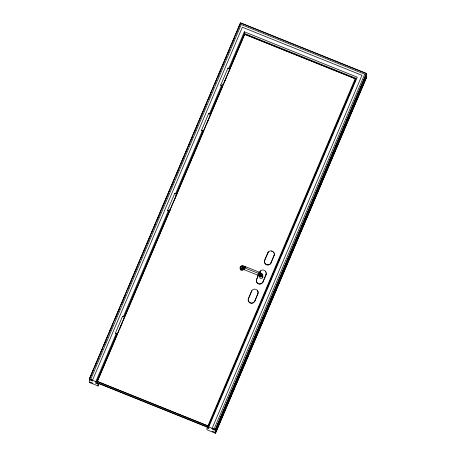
<?xml version="1.0" encoding="UTF-8"?>
<svg xmlns="http://www.w3.org/2000/svg" width="456" height="456" viewBox="0 0 456 456"><rect width="100%" height="100%" fill="white"/><g stroke="black" fill="none" stroke-linecap="round" stroke-linejoin="round"><path stroke-width="0.68" d="M260.935 273.708A1.647 1.607 -3.6 0 1 261.778 273.817L262.667 274.683L261.778 276.792L260.513 276.792L259.515 275.521L259.401 275.903L258.826 275.367M240.568 266.885L240.432 268.658L241.11 269.16A1.647 1.607 -3.6 0 0 242.746 268.949L240.682 268.487L241.11 269.16L240.568 266.885L241.959 266.076M242.375 266.184C240.768 265.455 245.966 266.201 245.482 267.102M257.988 275.207L259.225 272.186L260.137 274.073L259.179 275.333L257.988 275.207L244.319 269.741L243.532 267.387L245.527 266.68L259.225 272.186L260.137 274.073L258.016 275.247L258.324 274.774M259.236 272.375L261.522 273.469L261.727 274.996L260.296 276.325C257.492 276.017 263.762 273.366 260.57 273.155L260.775 272.916L260.986 274.523L260.296 276.325L260.627 276.57M242.107 266.977L241.669 268.595L242.649 269.137L244.627 269.268M258.25 275.646L256.585 279.568L258.227 275.321M264.685 260.114L267.74 252.92A3.431 3.352 -3.6 0 1 272.226 251.096A3.431 3.352 -3.6 0 1 274.079 255.468L271.046 262.987A3.431 3.352 -3.6 0 1 266.56 264.811A3.431 3.352 -3.6 0 1 264.702 260.433L264.685 260.114A3.431 3.352 -3.6 0 0 266.538 264.491A3.431 3.352 -3.6 0 0 271.029 262.662L274.079 255.468M264.702 260.433L267.757 253.24A3.431 3.352 -3.6 0 1 268.84 251.86M256.352 280.411A3.431 3.352 -3.6 0 0 262.924 282.116L265.962 274.603A3.431 3.352 -3.6 0 0 264.104 270.231A3.431 3.352 -3.6 0 0 259.618 272.055L259.635 272.375M262.924 282.116L265.979 274.922A3.431 3.352 -3.6 0 0 266.213 273.201M89.313 378.982L240.506 22.8L366.459 73.433L215.283 429.808L214.041 429.17L364.714 74.197L241.23 24.561L90.562 379.677L89.313 378.982L95.823 381.598L95.931 383.291L97.915 384.089L98.034 385.981L89.524 382.367L90.772 383.012M89.325 379.175L240.506 22.8M92.693 383.781L92.648 383.063L89.496 381.889L89.359 379.671L90.191 377.71M90.75 376.399L92.414 372.472M92.973 371.161L93.805 369.2M94.358 367.889L95.196 365.923M95.749 364.618L96.307 363.307M97.139 361.34L98.809 357.413M99.362 356.102L100.195 354.141M100.753 352.83L101.585 350.863M102.144 349.558L102.697 348.247M103.529 346.281L106.59 339.082M107.143 337.771L107.981 335.804M108.534 334.499L109.092 333.188M109.924 331.221L112.98 324.022M114.929 319.439L119.375 308.963M121.319 304.38L125.765 293.903M126.323 292.592L126.876 291.281M127.709 289.321L131.602 280.155M132.16 278.844L133.272 276.222M134.104 274.261L137.991 265.096M138.55 263.785L139.661 261.163M140.494 259.202L142.996 253.308M143.554 251.997L144.387 250.036M144.94 248.725L146.051 246.109M146.889 244.142L149.391 238.249M149.944 236.938L150.776 234.977M151.335 233.666L152.446 231.049M153.279 229.083L155.781 223.189M156.334 221.878L157.172 219.917M157.725 218.606L160.786 211.407M161.338 210.096L162.171 208.13M162.729 206.825L163.561 204.858M164.12 203.547L167.175 196.348M167.734 195.037L168.566 193.07M169.119 191.765L169.957 189.799M170.51 188.488L173.571 181.288M174.124 179.977L174.956 178.011M175.514 176.706L178.57 169.501M179.128 168.19L179.96 166.229M180.513 164.918L181.351 162.952M181.904 161.646L184.965 154.441M185.518 153.13L186.35 151.17M186.909 149.859L187.741 147.892M188.299 146.587L189.964 142.654M190.522 141.349L191.355 139.382M191.913 138.071L192.745 136.11M193.298 134.799L194.136 132.833M194.689 131.527L196.359 127.6M196.912 126.289L197.744 124.323M198.303 123.012L199.135 121.051M199.694 119.74L200.526 117.779M201.085 116.468L202.749 112.541M203.308 111.23L204.14 109.263M204.693 107.958L205.531 105.991M206.083 104.68L206.921 102.72M208.306 99.442L209.144 97.481M209.697 96.17L210.529 94.204M211.088 92.899L211.92 90.932M212.479 89.621L213.311 87.66M214.702 84.383L215.534 82.422M216.093 81.111L216.925 79.144M217.478 77.839L218.316 75.873M218.869 74.562L220.539 70.634M221.092 69.323L221.924 67.363M222.482 66.052L223.315 64.085M223.873 62.78L224.705 60.813M225.264 59.502L226.928 55.575M227.487 54.264L228.319 52.303M228.872 50.992L229.71 49.026M230.263 47.72L231.095 45.754M231.654 44.443L234.709 37.244M235.267 35.933L236.1 33.972M236.658 32.661L237.211 31.35M238.043 29.383L240.546 23.495M89.359 379.671L92.528 381.039L92.482 380.31L242.358 27.223L361.984 75.308L212.108 428.395L212.154 429.124L215.317 430.304L215.454 432.522L212.291 431.159L212.336 431.878M115.317 333.376L122.533 316.373L123.485 316.538L124.465 317.154L117.249 334.151L115.317 333.376L117.249 334.151M167.557 210.301L174.773 193.304L175.725 193.464L176.706 194.079L169.489 211.082L167.557 210.301L169.489 211.082M201.455 130.45L208.671 113.447L209.623 113.612L210.604 114.228L203.387 131.225L201.455 130.45L203.387 131.225M220.698 85.112L227.915 68.109L228.866 68.275L229.847 68.89L222.631 85.888L220.698 85.112L222.631 85.888M95.823 381.598L116.126 333.775M123.354 316.743L168.401 210.621M175.628 193.589L202.327 130.701M209.555 113.669L221.513 85.5M228.741 68.468L244.313 31.783L357.247 77.178L208.762 426.998L208.865 428.691L206.881 427.893L207.001 429.786L215.494 433.2L366.687 77.018L215.494 433.2M95.931 383.291L116.787 334.162M124.015 317.125L169.621 209.692M175.737 195.282L202.988 131.083M209.937 114.707L223.007 83.915M229.129 69.506L244.422 33.476L244.313 31.783M97.322 381.37L244.684 34.2L355.23 78.637L355.332 80.233L207.97 427.403L97.419 382.966L97.322 381.37L207.868 425.807L207.97 427.403M117.352 334.379L97.327 381.541L207.879 425.978L355.23 78.637M118.184 332.413L118.737 331.102M119.295 329.791L120.127 327.83M120.686 326.519L121.245 325.208M122.077 323.241L122.63 321.93M123.188 320.619L124.021 318.658M124.579 317.347L170.179 209.92M174.346 200.099L175.184 198.132M175.737 196.821L203.541 131.317M204.1 130.006L204.932 128.045M206.602 124.112L207.161 122.801M207.714 121.49L208.546 119.529M209.105 118.218L209.937 116.251M210.495 114.941L222.727 86.121M223.286 84.81L223.839 83.499M224.677 81.533L225.23 80.222M225.788 78.916L226.341 77.605M227.179 75.639L227.732 74.328M228.291 73.017L229.123 71.056M229.681 69.745L244.684 34.2M98.034 385.981L99.146 383.359M355.321 80.062L207.959 427.232L97.407 382.795M215.283 429.808L366.459 73.433M215.317 430.304L366.504 74.129L366.641 76.34L215.454 432.522M251.957 290.774A3.431 3.352 -3.6 0 0 251.507 291.532L248.44 298.72L251.484 291.213A3.431 3.352 -3.6 0 1 255.976 289.4A3.431 3.352 -3.6 0 1 257.822 293.778L254.773 301.279A3.431 3.352 -3.6 0 1 248.201 299.563M254.773 301.279L257.822 293.778M244.154 266.253L241.8 265.854M229.847 68.89L229.146 68.822M210.604 114.228L209.652 114.063M176.706 194.079L176.238 194.085M244.319 269.741C244.171 268.681 241.475 269.553 240.682 268.487L241.087 268.259L243.037 269.148M259.401 275.903L260.433 275.92L261.727 274.996L261.539 273.395L261.864 273.657L262.234 275.39L260.929 276.9L262.371 275.555L262.149 274.027L262.234 275.39L260.513 276.792A1.647 1.607 -3.6 0 1 259.515 275.521M258.159 274.518L259.658 273.851L259.225 272.186M245.556 266.726L243.532 267.387L244.291 269.701L243.037 268.886L242.535 267.051L240.819 266.76L240.221 267.062L240.295 268.248M241.988 269.097L242.746 268.949M260.433 275.92L259.532 275.846L259.179 275.333L260.61 274.29L260.279 272.745L260.137 274.073L258.005 275.059L259.658 273.851L259.048 272.414M260.57 273.155L261.522 273.469M242.535 267.051L260.61 274.29L262.667 275.914L262.77 277.527M241.178 23.262L366.476 73.633M244.422 33.476L356.695 78.609M245.351 34.639L354.586 78.546M208.762 426.998L215.272 429.615M90.556 379.534L92.482 380.31M212.108 428.395L214.041 429.17M215.483 433L214.257 432.647M228.644 68.622L227.915 68.109M208.962 113.726L208.671 113.447M175.07 193.578L174.773 193.304M122.829 316.652L122.533 316.373M271.029 262.662L271.046 262.987M267.74 252.92L267.757 253.24M265.962 274.603L265.979 274.922M251.484 291.213L251.507 291.532M260.085 271.616A3.431 3.352 -3.6 0 1 260.718 270.995M265.534 271.599A3.431 3.352 -3.6 0 1 265.979 272.357M262.907 281.797A3.431 3.352 -3.6 0 1 258.421 283.621A3.431 3.352 -3.6 0 1 256.563 279.249M274.335 254.072A3.431 3.352 -3.6 0 1 274.102 255.787M271.377 251.193A3.431 3.352 -3.6 0 1 272.243 251.416M273.657 252.47A3.431 3.352 -3.6 0 1 274.102 253.222M243.447 269.063A1.647 1.607 -3.6 0 1 241.184 270.345A1.647 1.607 -3.6 0 1 240.511 267.883M262.667 274.683A1.647 1.607 -3.6 0 1 261.778 276.792M262.559 275.937A1.647 1.607 -3.6 0 1 262.462 278A1.647 1.607 -3.6 0 1 260.365 278.274A1.647 1.607 -3.6 0 1 259.726 276.308M257.406 290.774A3.431 3.352 -3.6 0 1 257.845 294.091M254.756 300.966A3.431 3.352 -3.6 0 1 250.264 302.778A3.431 3.352 -3.6 0 1 248.417 298.401M244.462 269.011L244.365 269.319L244.216 267.621L245.459 266.743L244.462 269.011M241.526 266.082L240.392 266.977L240.432 268.658A1.647 1.607 -3.6 0 1 241.526 266.082"/></g></svg>
